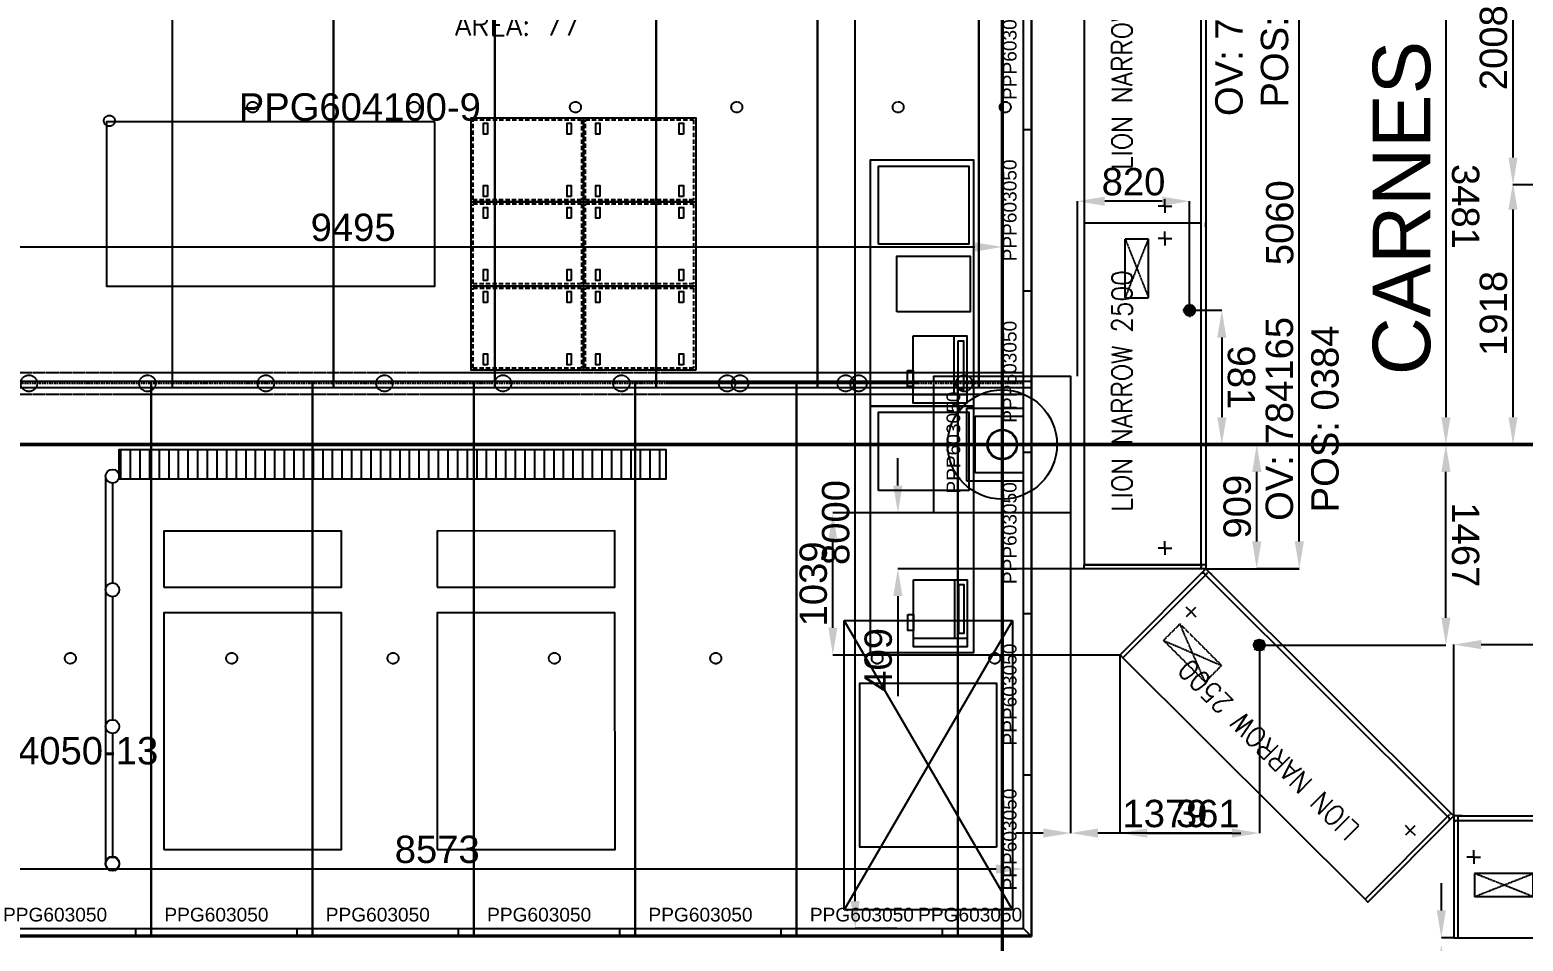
# Model space of a CAD drawing. Header units: millimetres. Extents: x 1478096 to 1808313, y 619971 to 762366.
# Drawn here: x 1532534 to 1543454, y 662193 to 668856 of the extents above; entities that cross this region are included whole.
import ezdxf
from ezdxf.enums import TextEntityAlignment as Align

# ---------------------------------------------------------------- set-up
doc = ezdxf.new("R2010")
doc.units = ezdxf.units.MM
doc.header["$LTSCALE"] = 10
for name, pattern in [('ACAD_ISO10W100', [18, 12, -3, 0, -3]), ('CENTERX2', [4, 2.5, -0.5, 0.5, -0.5]), ('CONTINOUS', [0]), ('DASHED', [0.75, 0.5, -0.25]), ('LZII PM01$0$ME-PM01$0$HIDDEN2', [4.7625, 3.175, -1.5875]), ('RE-PLANTABASE(XREF)$0$LJ-PLANTA BASE(XREF)$0$SE-COME$0$LR-COME$0$SJ-COME-WC$0$HIDDEN', [0.19685, 0.11811, -0.07874]), ('TRATTEGGIATA', [0.75, 0.5, -0.25]), ('TRATTEGGIATA2', [0.375, 0.25, -0.125])]:
    doc.linetypes.add(name, pattern=pattern)
for name, color, linetype in [('0_Estructura', 251, 'Continuous'), ('BANCHI', 3, 'Continuous'), ('COSTAN-CAM-COTAS', 7, 'Continuous'), ('COSTAN-CAM-EJES', 251, 'CENTERX2'), ('COSTAN-CAM-LAT NUM', 6, 'Continuous'), ('COSTAN-CAM-LATERALES', 5, 'Continuous'), ('COSTAN-CAM-PIL-AISLACION', 45, 'Continuous'), ('COSTAN-CAM-TECHOS', 1, 'DASHED'), ('COSTAN-CAM-TECHOS NOMENCLATURAS', 7, 'Continuous'), ('COSTAN-CAM-TECHOS-60', 1, 'Continuous'), ('COSTAN-EXH-COTAS', 7, 'Continuous'), ('COSTAN-EXH-Desagues', 1, 'Continuous'), ('COSTAN-EXH-NOMENCLATURAS', 7, 'Continuous'), ('DC-ARQ-DEF GUARDARAIL', 7, 'CONTINOUS'), ('DC-ARQ-EQUIP. PREP.', 30, 'Continuous'), ('DC-ARQ-TEXTOS', 7, 'Continuous'), ('DESAGUE MAQUINA', 3, 'Continuous'), ('DESAGUE PISO', 7, 'TRATTEGGIATA'), ('GABINETE', 1, 'Continuous'), ('GOP', 1, 'Continuous'), ('LATERALES', 3, 'Continuous'), ('LZII PM01$0$A-Eq. Comestibles', 252, 'Continuous'), ('QUADRO_ELETTRICO', 8, 'Continuous'), ('TESTI20', 3, 'Continuous'), ('TETTO', 3, 'TRATTEGGIATA'), ('W-section count', 250, 'Continuous'), ('ZZCOSTAN-CAM-NOMENCLATURAS', 7, 'Continuous')]:
    doc.layers.add(name, color=color, linetype=linetype)
doc.layers.add('COSTAN-CAM-VIGA T', color=7, linetype='Continuous', plot=False)
doc.styles.add('costan', font='ARIAL.TTF')
doc.styles.add('HEAD', font='ARIAL.TTF', dxfattribs={"height": 0.6})
doc.styles.get("Standard").update_dxf_attribs({"font": 'ARIAL.TTF'})
doc.styles.add('TESTI15', font='romans.shx', dxfattribs={"width": 0.9, "height": 1.5})
doc.dimstyles.new('COSTAN-DESAGUES', dxfattribs={"dimtxt": 200, "dimasz": 200, "dimexe": 0, "dimexo": 0, "dimgap": 40, "dimtad": 1, "dimdec": 0, "dimzin": 0, "dimdsep": 46, "dimtxsty": 'costan', "dimblk1": 'ARCHTICK', "dimblk2": 'ARCHTICK', "dimcen": 0, "dimclrd": 256, "dimclre": 256, "dimclrt": 256, "dimadec": 0, "dimazin": 0, "dimtfac": 1, "dimtdec": 0, "dimtofl": 0, "dimtmove": 0, "dimatfit": 3, "dimfxl": 0, "dimtolj": 1, "dimtzin": 0, "dimarcsym": 0})
doc.dimstyles.new('COSTAN-MM-100', dxfattribs={"dimtxt": 200, "dimasz": 200, "dimexe": 0, "dimexo": 0, "dimgap": 40, "dimtad": 1, "dimdec": 0, "dimzin": 0, "dimdsep": 46, "dimtxsty": 'costan', "dimblk1": 'ARCHTICK', "dimblk2": 'ARCHTICK', "dimcen": 0, "dimclrd": 256, "dimclre": 256, "dimclrt": 256, "dimadec": 0, "dimazin": 0, "dimtfac": 1, "dimtdec": 0, "dimtofl": 0, "dimtmove": 0, "dimatfit": 3, "dimfxl": 0, "dimtolj": 1, "dimtzin": 0, "dimarcsym": 0})

# ---------------------------------------------------------------- blocks, each defined once
blk = doc.blocks.new('RE-PLANTABASE(XREF)$0$LJ-PLANTA BASE(XREF)$0$SE-COME$0$LR-COME$0$A$C5B884240')
at = {"linetype": 'RE-PLANTABASE(XREF)$0$LJ-PLANTA BASE(XREF)$0$SE-COME$0$LR-COME$0$SJ-COME-WC$0$HIDDEN', "ltscale": 60}
blk.add_lwpolyline([(-2.1156, 0), (-2.1156, -1.2312), (0, -1.2312), (0, 0)], close=True, dxfattribs=at)
at = {"ltscale": 200}
blk.add_lwpolyline([(-1.6578, -0.1156), (-1.6578, -1.1156), (-0.4578, -1.1156), (-0.4578, -0.1156)], close=True, dxfattribs=at)
blk = doc.blocks.new('RE-PLANTABASE(XREF)$0$LJ-PLANTA BASE(XREF)$0$SE-COME$0$LR-COME$0$B26')
for p, q in [((-0.182, -0.394), (-0.182, 0)), ((-0.182, -0.092), (0.245, -0.092))]:
    blk.add_line(p, q)
for points in [[(0.245, -0.394), (0.245, 0), (-0.245, 0), (-0.245, -0.394)], [(0.21, -0.063), (0.21, -0.025), (-0.146, -0.025), (-0.146, -0.063)], [(-0.008, -0.434), (-0.008, -0.394), (-0.125, -0.394), (-0.125, -0.434)]]:
    blk.add_lwpolyline(points, close=True)
blk = doc.blocks.new('*D162')
at = {"layer": 'COSTAN-CAM-COTAS', "lineweight": -2, "transparency": 16777216}
blk.add_line((1531427, 662721), (1539600, 662721), dxfattribs=at)
at = {"layer": 'COSTAN-CAM-COTAS', "transparency": 16777216}
for points in [[(1531427, 662754), (1531427, 662687), (1531227, 662721)], [(1539600, 662754), (1539600, 662687), (1539800, 662721)]]:
    blk.add_solid(points, dxfattribs=at)
at = {"layer": 'Defpoints', "color": 0, "transparency": 16777216}
for p in [(1531227, 662721, 112422), (1539800, 662721, 112422), (1539800, 662721)]:
    blk.add_point(p, dxfattribs=at)
at = {"layer": 'COSTAN-CAM-COTAS', "transparency": 16777216, "insert": (1535513, 662863), "char_height": 200, "attachment_point": 5, "style": 'costan'}
blk.add_mtext('\\A1;8573', dxfattribs=at)
blk = doc.blocks.new('_ARCHTICK')
at = {"color": 0, "linetype": 'ByBlock', "const_width": 0.15}
blk.add_lwpolyline([(-0.5, -0.5), (0.5, 0.5)], dxfattribs=at)
blk = doc.blocks.new('*D163')
at = {"layer": 'COSTAN-CAM-COTAS', "lineweight": -2, "transparency": 16777216}
for p, q in [((1538873, 670286), (1538570, 670286)), ((1538570, 662486), (1538570, 670086)), ((1538873, 662286), (1538570, 662286))]:
    blk.add_line(p, q, dxfattribs=at)
at = {"layer": 'COSTAN-CAM-COTAS', "transparency": 16777216}
for points in [[(1538536, 670086), (1538603, 670086), (1538570, 670286)], [(1538536, 662486), (1538603, 662486), (1538570, 662286)]]:
    blk.add_solid(points, dxfattribs=at)
at = {"layer": 'Defpoints', "color": 0, "transparency": 16777216}
for p in [(1538570, 670286), (1538873, 670286, 112422), (1538873, 662286, 112422)]:
    blk.add_point(p, dxfattribs=at)
at = {"layer": 'COSTAN-CAM-COTAS', "transparency": 16777216, "insert": (1538428, 665254), "char_height": 200, "attachment_point": 5, "rotation": 90, "style": 'costan'}
blk.add_mtext('\\A1;8000', dxfattribs=at)
blk = doc.blocks.new('COSTAN-CAM-PANEL-TECHO')
blk.add_lwpolyline([(0, 0), (1, 0), (1, 1), (0, 1)], close=True)
blk = doc.blocks.new('COSTAN-CAM-VIGA T')
at = {"color": 1, "linetype": 'DASHED'}
for p, q in [((0, 80), (2600, 80)), ((0, -80), (2600, -80))]:
    blk.add_line(p, q, dxfattribs=at)
at = {"color": 90, "linetype": 'ACAD_ISO10W100', "ltscale": 0.1}
blk.add_line((0, 0), (2600, 0), dxfattribs=at)
at = {"color": 1, "linetype": 'DASHED'}
for centre in [(433, 0), (1300, 0), (2167, 0)]:
    blk.add_circle(centre, 60, dxfattribs=at)
blk = doc.blocks.new('*D216')
at = {"layer": 'COSTAN-CAM-PIL-AISLACION', "lineweight": -2, "transparency": 16777216}
for p, q in [((1530150, 666605), (1530150, 667269)), ((1530350, 667269), (1539445, 667269)), ((1539645, 666605), (1539645, 667269))]:
    blk.add_line(p, q, dxfattribs=at)
at = {"layer": 'COSTAN-CAM-PIL-AISLACION', "transparency": 16777216}
for points in [[(1530350, 667302), (1530350, 667235), (1530150, 667269)], [(1539445, 667302), (1539445, 667235), (1539645, 667269)]]:
    blk.add_solid(points, dxfattribs=at)
at = {"layer": 'Defpoints', "color": 0, "transparency": 16777216}
for p in [(1539645, 667269), (1530150, 666605), (1539645, 666605)]:
    blk.add_point(p, dxfattribs=at)
at = {"layer": 'COSTAN-CAM-PIL-AISLACION', "transparency": 16777216, "insert": (1534898, 667411), "char_height": 200, "attachment_point": 5, "style": 'costan'}
blk.add_mtext('\\A1;9495', dxfattribs=at)
blk = doc.blocks.new('LI_TL1_N_375')
at = {"layer": 'DESAGUE MAQUINA'}
for p, q in [((122, -590), (122, -540)), ((3635, -590), (3635, -540)), ((122, -590), (72, -590)), ((122, -590), (122, -640)), ((122, -590), (172, -590)), ((3635, -590), (3585, -590)), ((3635, -590), (3635, -640)), ((3635, -590), (3685, -590))]:
    blk.add_line(p, q, dxfattribs=at)
at = {"layer": 'DESAGUE PISO'}
for p, q in [((1875, -720), (1875, -820)), ((1925, -770), (1825, -770))]:
    blk.add_line(p, q, dxfattribs=at)
at = {"layer": 'GABINETE'}
for p, q in [((3750, 0), (0, 0)), ((0, 0), (0, -855)), ((0, -855), (3750, -855)), ((2500, -890), (0, -890))]:
    blk.add_line(p, q, dxfattribs=at)
at = {"layer": 'LATERALES', "color": 3, "linetype": 'ByBlock'}
blk.add_line((3750, -890), (0, -890), dxfattribs=at)
at = {"layer": 'LATERALES'}
blk.add_line((3720, -890), (3750, -890), dxfattribs=at)
at = {"layer": 'QUADRO_ELETTRICO', "linetype": 'TRATTEGGIATA2'}
for p, q in [((3200, -300), (3630, -300)), ((3200, -300), (3630, -470)), ((3630, -300), (3200, -470)), ((3200, -300), (3200, -470)), ((3630, -470), (3630, -300)), ((3200, -470), (3630, -470))]:
    blk.add_line(p, q, dxfattribs=at)
at = {"layer": 'TESTI20', "style": 'TESTI15', "width": 0.9}
blk.add_text('LION NARROW 3750', height=148, dxfattribs=at).set_placement((1887, -403), align=Align.MIDDLE)
blk = doc.blocks.new('LI_TL1_N_250')
at = {"layer": 'DESAGUE MAQUINA'}
for p, q in [((122, -590), (122, -540)), ((2385, -590), (2385, -540)), ((122, -590), (72, -590)), ((122, -590), (122, -640)), ((122, -590), (172, -590)), ((2385, -590), (2335, -590)), ((2385, -590), (2385, -640)), ((2385, -590), (2435, -590))]:
    blk.add_line(p, q, dxfattribs=at)
at = {"layer": 'DESAGUE PISO'}
for p, q in [((1860, -720), (1860, -820)), ((1910, -770), (1810, -770))]:
    blk.add_line(p, q, dxfattribs=at)
at = {"layer": 'GABINETE'}
for p, q in [((2500, 0), (0, 0)), ((0, 0), (0, -855)), ((0, -855), (2500, -855)), ((2500, -890), (0, -890))]:
    blk.add_line(p, q, dxfattribs=at)
at = {"layer": 'LATERALES'}
for p, q in [((2500, -890), (0, -890)), ((2470, -890), (2500, -890))]:
    blk.add_line(p, q, dxfattribs=at)
at = {"layer": 'QUADRO_ELETTRICO', "linetype": 'TRATTEGGIATA2'}
for p, q in [((1950, -300), (2380, -300)), ((1950, -300), (2380, -470)), ((2380, -300), (1950, -470)), ((1950, -300), (1950, -470)), ((2380, -470), (2380, -300)), ((1950, -470), (2380, -470))]:
    blk.add_line(p, q, dxfattribs=at)
at = {"layer": 'TESTI20', "style": 'TESTI15', "width": 0.9}
blk.add_text('LION NARROW 2500', height=148, dxfattribs=at).set_placement((1271, -276), align=Align.MIDDLE)
blk = doc.blocks.new('*D490')
at = {"layer": 'COSTAN-EXH-COTAS', "lineweight": -2, "transparency": 16777216}
for p, q in [((1542856, 662418), (1542856, 662618)), ((1542948, 662218), (1542856, 662218)), ((1542856, 661968), (1542856, 661402))]:
    blk.add_line(p, q, dxfattribs=at)
at = {"layer": 'COSTAN-EXH-COTAS', "transparency": 16777216}
for points in [[(1542822, 662418), (1542889, 662418), (1542856, 662218)], [(1542822, 661968), (1542889, 661968), (1542856, 662168)]]:
    blk.add_solid(points, dxfattribs=at)
at = {"layer": 'Defpoints', "color": 0, "transparency": 16777216}
for p in [(1542948, 662218), (1542856, 662168), (1542856, 662168)]:
    blk.add_point(p, dxfattribs=at)
at = {"layer": 'COSTAN-EXH-COTAS', "transparency": 16777216, "insert": (1542713, 661585), "char_height": 200, "attachment_point": 5, "rotation": 90, "style": 'costan'}
blk.add_mtext('\\A1;50', dxfattribs=at)
blk = doc.blocks.new('*D486')
at = {"layer": 'COSTAN-EXH-COTAS', "lineweight": -2, "transparency": 16777216}
for p, q in [((1541135, 669976), (1541817, 669976)), ((1541817, 665116), (1541817, 669776)), ((1541135, 664916), (1541817, 664916))]:
    blk.add_line(p, q, dxfattribs=at)
at = {"layer": 'COSTAN-EXH-COTAS', "transparency": 16777216}
for points in [[(1541784, 669776), (1541851, 669776), (1541817, 669976)], [(1541784, 665116), (1541851, 665116), (1541817, 664916)]]:
    blk.add_solid(points, dxfattribs=at)
at = {"layer": 'Defpoints', "color": 0, "transparency": 16777216}
for p in [(1541135, 669976), (1541817, 669976), (1541135, 664916)]:
    blk.add_point(p, dxfattribs=at)
at = {"layer": 'COSTAN-EXH-COTAS', "transparency": 16777216, "insert": (1541675, 667446), "char_height": 200, "attachment_point": 5, "rotation": 90, "style": 'costan'}
blk.add_mtext('\\A1;5060', dxfattribs=at)
blk = doc.blocks.new('*D487')
at = {"layer": 'COSTAN-EXH-COTAS', "lineweight": -2, "transparency": 16777216}
for p, q in [((1542948, 663108), (1542948, 664361)), ((1543148, 664361), (1549058, 664361)), ((1549258, 663108), (1549258, 664361))]:
    blk.add_line(p, q, dxfattribs=at)
at = {"layer": 'COSTAN-EXH-COTAS', "transparency": 16777216}
for points in [[(1543148, 664395), (1543148, 664328), (1542948, 664361)], [(1549058, 664395), (1549058, 664328), (1549258, 664361)]]:
    blk.add_solid(points, dxfattribs=at)
at = {"layer": 'Defpoints', "color": 0, "transparency": 16777216}
for p in [(1549258, 664361), (1542948, 663108), (1549258, 663108)]:
    blk.add_point(p, dxfattribs=at)
at = {"layer": 'COSTAN-EXH-COTAS', "transparency": 16777216, "insert": (1546103, 664503), "char_height": 200, "attachment_point": 5, "style": 'costan'}
blk.add_mtext('\\A1;6310', dxfattribs=at)
blk = doc.blocks.new('*D488')
at = {"layer": 'COSTAN-EXH-COTAS', "lineweight": -2, "transparency": 16777216}
for p, q in [((1539145, 665324), (1538406, 665324)), ((1538406, 664485), (1538406, 665124)), ((1540506, 664285), (1538406, 664285))]:
    blk.add_line(p, q, dxfattribs=at)
at = {"layer": 'COSTAN-EXH-COTAS', "transparency": 16777216}
for points in [[(1538373, 665124), (1538439, 665124), (1538406, 665324)], [(1538373, 664485), (1538439, 664485), (1538406, 664285)]]:
    blk.add_solid(points, dxfattribs=at)
at = {"layer": 'Defpoints', "color": 0, "transparency": 16777216}
for p in [(1538406, 665324), (1539145, 665324), (1540506, 664285)]:
    blk.add_point(p, dxfattribs=at)
at = {"layer": 'COSTAN-EXH-COTAS', "transparency": 16777216, "insert": (1538264, 664805), "char_height": 200, "attachment_point": 5, "rotation": 90, "style": 'costan'}
blk.add_mtext('\\A1;1039', dxfattribs=at)
blk = doc.blocks.new('*D473')
at = {"layer": 'COSTAN-EXH-COTAS', "lineweight": -2, "transparency": 16777216}
for p, q in [((1540145, 665324), (1540145, 662983)), ((1540506, 664285), (1540506, 662983)), ((1539945, 662983), (1539745, 662983)), ((1540706, 662983), (1541390, 662983))]:
    blk.add_line(p, q, dxfattribs=at)
at = {"layer": 'COSTAN-EXH-COTAS', "transparency": 16777216}
for points in [[(1539945, 663017), (1539945, 662950), (1540145, 662983)], [(1540706, 663017), (1540706, 662950), (1540506, 662983)]]:
    blk.add_solid(points, dxfattribs=at)
at = {"layer": 'Defpoints', "color": 0, "transparency": 16777216}
for p in [(1540145, 665324), (1540506, 664285), (1540506, 662983)]:
    blk.add_point(p, dxfattribs=at)
at = {"layer": 'COSTAN-EXH-COTAS', "transparency": 16777216, "insert": (1541148, 663125), "char_height": 200, "attachment_point": 5, "style": 'costan'}
blk.add_mtext('\\A1;361', dxfattribs=at)
blk = doc.blocks.new('*D478')
at = {"layer": 'COSTAN-EXH-Desagues', "lineweight": -2, "transparency": 16777216}
for p, q in [((1541525, 664358), (1541525, 662983)), ((1541325, 662983), (1540345, 662983))]:
    blk.add_line(p, q, dxfattribs=at)
at = {"layer": 'COSTAN-EXH-Desagues', "transparency": 16777216}
for points in [[(1540345, 663017), (1540345, 662950), (1540145, 662983)], [(1541325, 663017), (1541325, 662950), (1541525, 662983)]]:
    blk.add_solid(points, dxfattribs=at)
at = {"layer": 'Defpoints', "color": 0, "transparency": 16777216}
for p in [(1541525, 664358), (1540145, 662983), (1540145, 662983)]:
    blk.add_point(p, dxfattribs=at)
at = {"layer": 'COSTAN-EXH-Desagues', "transparency": 16777216, "insert": (1540835, 663125), "char_height": 200, "attachment_point": 5, "style": 'costan'}
blk.add_mtext('\\A1;1379', dxfattribs=at)
blk = doc.blocks.new('*D479')
at = {"layer": 'COSTAN-EXH-Desagues', "lineweight": -2, "transparency": 16777216}
for p, q in [((1542889, 664558), (1542889, 665624)), ((1541525, 664358), (1542889, 664358))]:
    blk.add_line(p, q, dxfattribs=at)
at = {"layer": 'COSTAN-EXH-Desagues', "transparency": 16777216}
for points in [[(1542923, 665624), (1542856, 665624), (1542889, 665824)], [(1542923, 664558), (1542856, 664558), (1542889, 664358)]]:
    blk.add_solid(points, dxfattribs=at)
at = {"layer": 'Defpoints', "color": 0, "transparency": 16777216}
for p in [(1542889, 665824), (1542889, 665824), (1541525, 664358)]:
    blk.add_point(p, dxfattribs=at)
at = {"layer": 'COSTAN-EXH-Desagues', "transparency": 16777216, "insert": (1543032, 665091), "char_height": 200, "attachment_point": 5, "rotation": 270.0002, "style": 'costan'}
blk.add_mtext('\\A1;1467', dxfattribs=at)
blk = doc.blocks.new('*D481')
at = {"layer": 'COSTAN-EXH-Desagues', "lineweight": -2, "transparency": 16777216}
for p, q in [((1541015, 669306), (1542889, 669306)), ((1542889, 669106), (1542889, 666024))]:
    blk.add_line(p, q, dxfattribs=at)
at = {"layer": 'COSTAN-EXH-Desagues', "transparency": 16777216}
for points in [[(1542923, 669106), (1542856, 669106), (1542889, 669306)], [(1542923, 666024), (1542856, 666024), (1542889, 665824)]]:
    blk.add_solid(points, dxfattribs=at)
at = {"layer": 'Defpoints', "color": 0, "transparency": 16777216}
for p in [(1541015, 669306), (1542889, 665824), (1542889, 665824)]:
    blk.add_point(p, dxfattribs=at)
at = {"layer": 'COSTAN-EXH-Desagues', "transparency": 16777216, "insert": (1543032, 667565), "char_height": 200, "attachment_point": 5, "rotation": 270.0002, "style": 'costan'}
blk.add_mtext('\\A1;3481', dxfattribs=at)
blk = doc.blocks.new('COSTAN-REFERENCIA DE DESAGÜES')
at = {"layer": 'COSTAN-EXH-Desagues'}
blk.add_hatch(color=256, dxfattribs=at).paths.add_polyline_path([(40, 0, 1), (-40, 0, 1)])
blk.add_circle((0, 0), 40, dxfattribs=at)
blk = doc.blocks.new('*D482')
at = {"layer": 'COSTAN-EXH-Desagues', "lineweight": -2, "transparency": 16777216}
for p, q in [((1540815, 667603), (1540395, 667603)), ((1541015, 666806), (1541015, 667603))]:
    blk.add_line(p, q, dxfattribs=at)
at = {"layer": 'COSTAN-EXH-Desagues', "transparency": 16777216}
for points in [[(1540395, 667637), (1540395, 667570), (1540195, 667603)], [(1540815, 667637), (1540815, 667570), (1541015, 667603)]]:
    blk.add_solid(points, dxfattribs=at)
at = {"layer": 'Defpoints', "color": 0, "transparency": 16777216}
for p in [(1540195, 667603), (1540195, 667603), (1541015, 666806)]:
    blk.add_point(p, dxfattribs=at)
at = {"layer": 'COSTAN-EXH-Desagues', "transparency": 16777216, "insert": (1540605, 667745), "char_height": 200, "attachment_point": 5, "style": 'costan'}
blk.add_mtext('\\A1;820', dxfattribs=at)
blk = doc.blocks.new('*D483')
at = {"layer": 'COSTAN-EXH-Desagues', "lineweight": -2, "transparency": 16777216}
for p, q in [((1541015, 666806), (1541251, 666806)), ((1541251, 666606), (1541251, 666024))]:
    blk.add_line(p, q, dxfattribs=at)
at = {"layer": 'COSTAN-EXH-Desagues', "transparency": 16777216}
for points in [[(1541284, 666606), (1541217, 666606), (1541251, 666806)], [(1541284, 666024), (1541217, 666024), (1541251, 665824)]]:
    blk.add_solid(points, dxfattribs=at)
at = {"layer": 'Defpoints', "color": 0, "transparency": 16777216}
for p in [(1541015, 666806), (1541251, 665824), (1541251, 665824)]:
    blk.add_point(p, dxfattribs=at)
at = {"layer": 'COSTAN-EXH-Desagues', "transparency": 16777216, "insert": (1541393, 666315), "char_height": 200, "attachment_point": 5, "rotation": 270.0002, "style": 'costan'}
blk.add_mtext('\\A1;981', dxfattribs=at)
blk = doc.blocks.new('*D485')
at = {"layer": 'COSTAN-EXH-COTAS', "lineweight": -2, "transparency": 16777216}
for p, q in [((1541506, 665116), (1541506, 665624)), ((1541817, 664916), (1541506, 664916))]:
    blk.add_line(p, q, dxfattribs=at)
at = {"layer": 'COSTAN-EXH-COTAS', "transparency": 16777216}
for points in [[(1541473, 665624), (1541540, 665624), (1541506, 665824)], [(1541473, 665116), (1541540, 665116), (1541506, 664916)]]:
    blk.add_solid(points, dxfattribs=at)
at = {"layer": 'Defpoints', "color": 0, "transparency": 16777216}
for p in [(1541506, 665824), (1541506, 665824), (1541817, 664916)]:
    blk.add_point(p, dxfattribs=at)
at = {"layer": 'COSTAN-EXH-COTAS', "transparency": 16777216, "insert": (1541364, 665370), "char_height": 200, "attachment_point": 5, "rotation": 90, "style": 'costan'}
blk.add_mtext('\\A1;909', dxfattribs=at)
blk = doc.blocks.new('*D502')
at = {"layer": 'COSTAN-EXH-COTAS', "lineweight": -2, "transparency": 16777216}
for p, q in [((1538882, 665524), (1538882, 665724)), ((1539145, 665324), (1538882, 665324)), ((1540245, 664916), (1538882, 664916)), ((1538882, 664716), (1538882, 663985))]:
    blk.add_line(p, q, dxfattribs=at)
at = {"layer": 'COSTAN-EXH-COTAS', "transparency": 16777216}
for points in [[(1538848, 665524), (1538915, 665524), (1538882, 665324)], [(1538848, 664716), (1538915, 664716), (1538882, 664916)]]:
    blk.add_solid(points, dxfattribs=at)
at = {"layer": 'Defpoints', "color": 0, "transparency": 16777216}
for p in [(1539145, 665324), (1538882, 664916), (1540245, 664916)]:
    blk.add_point(p, dxfattribs=at)
at = {"layer": 'COSTAN-EXH-COTAS', "transparency": 16777216, "insert": (1538739, 664250), "char_height": 200, "attachment_point": 5, "rotation": 90, "style": 'costan'}
blk.add_mtext('\\A1;409', dxfattribs=at)
blk = doc.blocks.new('*D599')
at = {"layer": 'COSTAN-EXH-COTAS', "lineweight": -2, "transparency": 16777216}
for p, q in [((1544179, 669730), (1543380, 669730)), ((1543380, 669530), (1543380, 667922)), ((1544179, 667722), (1543380, 667722))]:
    blk.add_line(p, q, dxfattribs=at)
at = {"layer": 'COSTAN-EXH-COTAS', "transparency": 16777216}
for points in [[(1543347, 669530), (1543413, 669530), (1543380, 669730)], [(1543347, 667922), (1543413, 667922), (1543380, 667722)]]:
    blk.add_solid(points, dxfattribs=at)
at = {"layer": 'Defpoints', "color": 0, "transparency": 16777216}
for p in [(1544179, 669730), (1543380, 667722), (1544179, 667722)]:
    blk.add_point(p, dxfattribs=at)
at = {"layer": 'COSTAN-EXH-COTAS', "transparency": 16777216, "insert": (1543238, 668726), "char_height": 200, "attachment_point": 5, "rotation": 90, "style": 'costan'}
blk.add_mtext('\\A1;2008', dxfattribs=at)
blk = doc.blocks.new('*D593')
at = {"layer": 'COSTAN-EXH-COTAS', "lineweight": -2, "transparency": 16777216}
blk.add_line((1543380, 667542), (1543380, 666024), dxfattribs=at)
at = {"layer": 'COSTAN-EXH-COTAS', "transparency": 16777216}
for points in [[(1543347, 667542), (1543413, 667542), (1543380, 667742)], [(1543347, 666024), (1543413, 666024), (1543380, 665824)]]:
    blk.add_solid(points, dxfattribs=at)
at = {"layer": 'Defpoints', "color": 0, "transparency": 16777216}
for p in [(1543380, 667742), (1543380, 665824), (1543380, 665824)]:
    blk.add_point(p, dxfattribs=at)
at = {"layer": 'COSTAN-EXH-COTAS', "transparency": 16777216, "insert": (1543238, 666783), "char_height": 200, "attachment_point": 5, "rotation": 90, "style": 'costan'}
blk.add_mtext('\\A1;1918', dxfattribs=at)

msp = doc.modelspace()

# ---------------------------------------------------------------- hatches: boundary and pattern name
h = msp.add_hatch()
h.set_pattern_fill('_U', color=8, scale=40, angle=1440, style=0, pattern_type=2)
h.set_pattern_definition([(89.99955, (1479283.74, 659039.8), (70.38644, -0.00056), [])])
h.paths.add_polyline_path([(1533187.769, 665786.981), (1533187.767, 665571.081), (1537185.682, 665571.062), (1537185.684, 665786.962)])
at = {"layer": '0_Estructura'}
h = msp.add_hatch(dxfattribs=at)
h.set_pattern_fill('ANSI31', color=256, scale=2, angle=-180, style=0)
h.set_pattern_definition([(225, (3089100.119, 1202229.8797), (4.49012806, -4.49012806), [])])
h.paths.add_polyline_path([(1539535.049, 665824.186, 1), (1539755.049, 665824.186, 1)])
h.paths.add_polyline_path([(1539539.849, 665824.186, 1), (1539750.249, 665824.186, 1)], flags=16)

# ---------------------------------------------------------------- linework, layer by layer
at = {"color": 8}
for p, q in [((1533086.958, 665589.439), (1533086.81, 663762.026)), ((1533137.321, 665541.813), (1533137.254, 664812.47)), ((1533137.321, 664711.581), (1533137.254, 663812.47)), ((1533086.884, 663761.3), (1533086.81, 662762.026)), ((1533137.321, 663711.581), (1533137.254, 662812.47))]:
    msp.add_line(p, q, dxfattribs=at)
at = {"extrusion": (5.01097e-05, 3.19448e-06, 1)}
for points in [[(1536582.136, 667598.4), (1535761.26, 667598.387), (1535761.251, 668213.592), (1536582.126, 668213.605)], [(1537403.011, 667598.412), (1536582.136, 667598.4), (1536582.126, 668213.605), (1537403.002, 668213.617)], [(1535881.253, 668093.594), (1535851.253, 668093.594), (1535851.252, 668173.594), (1535881.252, 668173.594)], [(1536492.128, 668093.603), (1536462.128, 668093.603), (1536462.127, 668173.603), (1536492.127, 668173.603)], [(1536702.128, 668093.606), (1536672.128, 668093.606), (1536672.127, 668173.606), (1536702.127, 668173.606)], [(1537313.004, 668093.616), (1537283.004, 668093.615), (1537283.002, 668173.615), (1537313.002, 668173.616)], [(1535881.26, 667638.389), (1535851.26, 667638.389), (1535851.258, 667718.389), (1535881.258, 667718.389)], [(1536492.135, 667638.398), (1536462.135, 667638.398), (1536462.134, 667718.398), (1536492.134, 667718.398)], [(1536702.135, 667638.402), (1536672.135, 667638.401), (1536672.134, 667718.401), (1536702.134, 667718.402)], [(1537313.01, 667638.411), (1537283.01, 667638.41), (1537283.009, 667718.41), (1537313.009, 667718.411)], [(1536582.145, 666983.195), (1535761.27, 666983.183), (1535761.26, 667598.387), (1536582.136, 667598.4)], [(1535881.262, 667478.389), (1535851.262, 667478.389), (1535851.261, 667558.389), (1535881.261, 667558.389)], [(1536492.137, 667478.398), (1536462.137, 667478.398), (1536462.136, 667558.398), (1536492.136, 667558.398)], [(1537403.02, 666983.207), (1536582.145, 666983.195), (1536582.136, 667598.4), (1537403.011, 667598.412)], [(1536702.137, 667478.402), (1536672.137, 667478.401), (1536672.136, 667558.401), (1536702.136, 667558.402)], [(1537313.013, 667478.411), (1537283.013, 667478.41), (1537283.012, 667558.41), (1537313.012, 667558.411)], [(1535881.269, 667023.184), (1535851.269, 667023.184), (1535851.268, 667103.184), (1535881.268, 667103.184)], [(1536492.144, 667023.194), (1536462.144, 667023.193), (1536462.143, 667103.193), (1536492.143, 667103.194)], [(1536702.144, 667023.197), (1536672.144, 667023.196), (1536672.143, 667103.196), (1536702.143, 667103.197)], [(1537313.02, 667023.206), (1537283.02, 667023.205), (1537283.019, 667103.205), (1537313.019, 667103.206)], [(1536582.154, 666367.99), (1535761.279, 666367.978), (1535761.27, 666983.183), (1536582.145, 666983.195)], [(1535881.271, 666863.184), (1535851.271, 666863.184), (1535851.27, 666943.184), (1535881.27, 666943.184)], [(1536492.147, 666863.194), (1536462.147, 666863.193), (1536462.146, 666943.193), (1536492.146, 666943.194)], [(1537403.03, 666368.002), (1536582.154, 666367.99), (1536582.145, 666983.195), (1537403.02, 666983.207)], [(1536702.147, 666863.197), (1536672.147, 666863.196), (1536672.146, 666943.196), (1536702.146, 666943.197)], [(1537313.022, 666863.206), (1537283.022, 666863.205), (1537283.021, 666943.205), (1537313.021, 666943.206)], [(1535881.278, 666407.98), (1535851.278, 666407.979), (1535851.277, 666487.979), (1535881.277, 666487.98)], [(1536492.154, 666407.989), (1536462.154, 666407.988), (1536462.152, 666487.988), (1536492.152, 666487.989)], [(1536702.154, 666407.992), (1536672.154, 666407.991), (1536672.152, 666487.991), (1536702.152, 666487.992)], [(1537313.029, 666408.001), (1537283.029, 666408.001), (1537283.028, 666488.001), (1537313.028, 666488.001)]]:
    msp.add_lwpolyline(points, close=True, dxfattribs=at)
at = {"linetype": 'LZII PM01$0$ME-PM01$0$HIDDEN2', "extrusion": (5.01097e-05, 3.19448e-06, 1)}
for points in [[(1536567.135, 667613.4), (1535776.26, 667613.388), (1535776.251, 668198.593), (1536567.127, 668198.604)], [(1537388.011, 667613.412), (1536597.135, 667613.4), (1536597.127, 668198.605), (1537388.002, 668198.617)], [(1536567.145, 666998.195), (1535776.269, 666998.183), (1535776.261, 667583.388), (1536567.136, 667583.4)], [(1537388.02, 666998.207), (1536597.145, 666998.195), (1536597.136, 667583.4), (1537388.011, 667583.412)], [(1536567.154, 666382.99), (1535776.279, 666382.978), (1535776.27, 666968.183), (1536567.145, 666968.195)], [(1537388.029, 666383.002), (1536597.154, 666382.99), (1536597.145, 666968.195), (1537388.021, 666968.207)]]:
    msp.add_lwpolyline(points, close=True, dxfattribs=at)
at = {"color": 8}
msp.add_lwpolyline([(1533187.767, 665571.092), (1533187.769, 665786.992), (1537185.684, 665786.962), (1537185.682, 665571.062)], close=True, dxfattribs=at)
for centre in [(1533137.323, 665592.257), (1533137.323, 664762.026), (1533137.323, 663762.026), (1533137.323, 662762.026)]:
    msp.add_circle(centre, 50.444, dxfattribs=at)
at = {"layer": '0_Estructura'}
for p, q in [((1539645.049, 665680.495), (1539645.049, 665967.877)), ((1539501.358, 665824.186), (1539788.74, 665824.186))]:
    msp.add_line(p, q, dxfattribs=at)
msp.add_lwpolyline([(1540145.049, 665324.186), (1539145.049, 665324.186), (1539145.049, 666324.186), (1540145.049, 666324.186)], close=True, dxfattribs=at)
for radius in [400, 110, 105.2]:
    msp.add_circle((1539645.049, 665824.186), radius, dxfattribs=at)
at = {"layer": 'BANCHI'}
for p, q in [((1541099.779, 664945.67), (1541099.779, 664930.67)), ((1541131.312, 664869.703), (1541120.689, 664880.294)), ((1542901.705, 663104.567), (1542912.327, 663093.976)), ((1542977.662, 663073.17), (1542962.662, 663073.17))]:
    msp.add_line(p, q, dxfattribs=at)
for points in [[(1541134.779, 664945.67), (1541134.779, 664915.67, 1.330334442), (1541134.779, 664915.67), (1540244.779, 664915.67), (1540244.779, 664945.67)], [(1541156.024, 664894.489), (1541134.779, 664915.67, -1.330334442), (1541134.779, 664915.67), (1540506.39, 664285.41), (1540527.635, 664264.229)], [(1542926.417, 663129.352), (1542947.662, 663108.17, 1.330334442), (1542947.662, 663108.17), (1542319.273, 662477.91), (1542298.028, 662499.092)], [(1542977.662, 663108.17), (1542947.662, 663108.17, -1.330334442), (1542947.662, 663108.17), (1542947.662, 662218.17), (1542977.662, 662218.17)]]:
    msp.add_lwpolyline(points, format="xyb", dxfattribs=at)
for centre, start, end in [((1541084.779, 664930.67), 270, 0), ((1541110.099, 664869.672), 45.0851907, 135.0851907), ((1542901.737, 663083.353), 315.0851907, 45.0851907), ((1542962.662, 663058.17), 90, 180)]:
    msp.add_arc(centre, 15, start, end, dxfattribs=at)
at = {"layer": 'COSTAN-CAM-EJES', "const_width": 25}
for points in [[(1539645.049, 619983.43), (1539645.049, 762353.176)], [(1478108.728, 665824.186), (1676824.92, 665824.186)]]:
    msp.add_lwpolyline(points, dxfattribs=at)
at = {"layer": 'COSTAN-CAM-LATERALES'}
for p, q in [((1539799.945, 662286.184), (1539799.945, 670285.941)), ((1539859.945, 670345.941), (1539859.945, 662226.17)), ((1539859.945, 668256.914), (1539859.945, 662226.17)), ((1539859.945, 668126.17), (1539799.945, 668126.17)), ((1539859.945, 666946.17), (1539799.945, 666946.17)), ((1539386.371, 665557.43), (1539386.371, 666091.006)), ((1539386.371, 666091.006), (1539794.945, 666091.006)), ((1539446.371, 665617.43), (1539446.371, 666031.006)), ((1539446.371, 666031.006), (1539794.945, 666031.006)), ((1539859.945, 665766.17), (1539799.945, 665766.17)), ((1539794.945, 665617.43), (1539446.371, 665617.43)), ((1539794.945, 665557.43), (1539386.371, 665557.43)), ((1539859.945, 664586.17), (1539799.945, 664586.17)), ((1539859.945, 663406.17), (1539799.945, 663406.17)), ((1525160.031, 662226.17), (1539859.945, 662226.184)), ((1525220.031, 662286.171), (1539799.945, 662286.184)), ((1533308.432, 662226.17), (1533308.432, 662286.17)), ((1534488.432, 662226.17), (1534488.432, 662286.17)), ((1535668.432, 662226.17), (1535668.432, 662286.17)), ((1536848.432, 662226.17), (1536848.432, 662286.17)), ((1538028.432, 662226.17), (1538028.432, 662286.17)), ((1539208.432, 662226.17), (1539208.432, 662286.17)), ((1539859.945, 662226.17), (1539799.945, 662286.184))]:
    msp.add_line(p, q, dxfattribs=at)
at = {"layer": 'COSTAN-CAM-TECHOS'}
for centre in [(1534163.665, 668291.056), (1535343.665, 668291.056), (1536523.665, 668291.056), (1537703.665, 668291.056), (1538883.665, 668291.056), (1539666.805, 668291.056), (1533115.46, 668191.056), (1532830.032, 664261.297), (1534010.032, 664261.297), (1535190.032, 664261.297), (1536370.032, 664261.297), (1537550.032, 664261.297), (1538730.032, 664261.297), (1539589.989, 664261.297)]:
    msp.add_circle(centre, 40, dxfattribs=at)
at = {"layer": 'COSTAN-CAM-TECHOS-60'}
msp.add_line((1532443.665, 666241.056), (1533573.665, 666241.056), dxfattribs=at)
at = {"layer": 'COSTAN-EXH-Desagues'}
for p, q in [((1540195.049, 666324.186, 0.034), (1540195.049, 667603.208)), ((1540145.049, 665324.186), (1540145.049, 663033.247))]:
    msp.add_line(p, q, dxfattribs=at)
at = {"layer": 'DC-ARQ-DEF GUARDARAIL'}
msp.add_circle((1533137.323, 662757.026), 50.444, dxfattribs=at)
at = {"layer": 'DC-ARQ-EQUIP. PREP.'}
for p, q in [((1539719.592, 662422.179), (1538488.392, 664537.779)), ((1539719.592, 664537.779), (1538488.392, 662422.179))]:
    msp.add_line(p, q, dxfattribs=at)
for points in [[(1535495.003, 668183.183), (1533095.003, 668183.183), (1533095.003, 666983.183), (1535495.003, 666983.183)], [(1538678.371, 666103.812), (1539438.371, 666103.812), (1539438.371, 667903.812), (1538678.371, 667903.812)], [(1538741.021, 667288.333), (1538741.021, 667860.333), (1539401.021, 667860.333), (1539401.021, 667288.333)], [(1538875.196, 666794.275), (1538875.196, 667200.612), (1539410.391, 667200.612), (1539410.391, 666794.275)], [(1538678.371, 664303.812), (1539438.371, 664303.812), (1539438.371, 666103.812), (1538678.371, 666103.812)], [(1538678.371, 664303.812), (1539438.371, 664303.812), (1539438.371, 666103.812), (1538678.371, 666103.812)], [(1538741.019, 665488.333), (1538741.019, 666060.333), (1539401.019, 666060.333), (1539401.019, 665488.333)]]:
    msp.add_lwpolyline(points, close=True, dxfattribs=at)
at = {"layer": 'GOP'}
for p, q in [((1541094.779, 664945.67), (1540244.779, 664945.67)), ((1541099.779, 664945.67), (1540244.779, 664945.67)), ((1541131.312, 664869.703), (1540527.635, 664264.229)), ((1541127.781, 664866.162), (1540527.635, 664264.229)), ((1542901.705, 663104.567), (1542298.028, 662499.092)), ((1542898.175, 663101.026), (1542298.028, 662499.092)), ((1542977.662, 663073.17), (1542977.662, 662218.17)), ((1542977.662, 663068.17), (1542977.662, 662218.17))]:
    msp.add_line(p, q, dxfattribs=at)
at = {"layer": 'LZII PM01$0$A-Eq. Comestibles', "extrusion": (-1.83293e-06, 5.01097e-05, 1)}
for points in [[(1533513.035, 664781.935), (1534813.035, 664781.955), (1534813.028, 665191.955), (1533513.028, 665191.935)], [(1535513.035, 664781.966), (1536813.035, 664781.985), (1536813.028, 665191.985), (1535513.028, 665191.966)], [(1533513.064, 662863.748), (1534813.064, 662863.767), (1534813.037, 664593.767), (1533513.037, 664593.748)], [(1535513.064, 662863.778), (1536813.064, 662863.798), (1536813.037, 664593.798), (1535513.037, 664593.778)]]:
    msp.add_lwpolyline(points, close=True, dxfattribs=at)
at = {"layer": 'TETTO'}
for p, q in [((1541134.779, 664945.67), (1541094.779, 664945.67)), ((1541156.024, 664894.489), (1541127.781, 664866.162)), ((1542926.417, 663129.352), (1542898.175, 663101.026)), ((1542977.662, 663108.17), (1542977.662, 663068.17))]:
    msp.add_line(p, q, dxfattribs=at)

# ---------------------------------------------------------------- block references
at = {"layer": 'COSTAN-CAM-TECHOS-60'}
for p, xscale, yscale in [((1533573.665, 666241.056), 1180, 4100), ((1534753.665, 666241.056), 1180, 4100), ((1535933.665, 666241.056), 1180, 4100), ((1537113.665, 666241.056), 1180, 4100), ((1538293.665, 666241.056), 1180, 4100), ((1539473.665, 666241.056), 386.2803560500033, 4100), ((1532240.032, 662236.297), 1180, 4050), ((1533420.032, 662236.297), 1180, 4050), ((1534600.032, 662236.297), 1180, 4050), ((1535780.032, 662236.297), 1180, 4050), ((1536960.032, 662236.297), 1180, 4050), ((1538140.032, 662236.297), 1180, 4050), ((1539320.032, 662236.297), 539.9133219528012, 4050)]:
    msp.add_blockref('COSTAN-CAM-PANEL-TECHO', p, dxfattribs=dict(at, xscale=xscale, yscale=yscale))
at = {"layer": 'COSTAN-CAM-VIGA T', "rotation": 1.556088466247184e-12}
for p in [(1531227.031, 666271.736), (1533827.031, 666271.736), (1536427.031, 666271.736)]:
    msp.add_blockref('COSTAN-CAM-VIGA T', p, dxfattribs=at)
at = {"layer": 'COSTAN-CAM-VIGA T'}
msp.add_blockref('COSTAN-CAM-VIGA T', (1537199.945, 666271.736), dxfattribs=at)
at = {"layer": 'COSTAN-EXH-Desagues'}
for p in [(1541014.779, 666805.67), (1541524.518, 664357.635)]:
    msp.add_blockref('COSTAN-REFERENCIA DE DESAGÜES', p, dxfattribs=at)
at = {"layer": 'DC-ARQ-EQUIP. PREP.', "extrusion": (0, 0, -1), "xscale": 1000, "yscale": 1000, "rotation": 90}
for name, p, zscale in [('RE-PLANTABASE(XREF)$0$LJ-PLANTA BASE(XREF)$0$SE-COME$0$LR-COME$0$B26', (-1539386.462, 666372.863), -999.9999999999999), ('RE-PLANTABASE(XREF)$0$LJ-PLANTA BASE(XREF)$0$SE-COME$0$LR-COME$0$B26', (-1539389.415, 664589.729), -1000), ('RE-PLANTABASE(XREF)$0$LJ-PLANTA BASE(XREF)$0$SE-COME$0$LR-COME$0$A$C5B884240', (-1539719.592, 664537.779), -999.9999999999999)]:
    msp.add_blockref(name, p, dxfattribs=dict(at, zscale=zscale))
at = {"layer": 'ZZCOSTAN-CAM-NOMENCLATURAS'}
for name, p, rotation in [('LI_TL1_N_250', (1540244.779, 667445.67), 89.99999999999999), ('LI_TL1_N_250', (1540244.779, 664945.67), 89.99999999999999), ('LI_TL1_N_250', (1542298.028, 662499.092), 135.0851907409561), ('LI_TL1_N_375', (1546727.662, 662218.17), 180)]:
    msp.add_blockref(name, p, dxfattribs=dict(at, rotation=rotation))

# ---------------------------------------------------------------- texts
at = {"layer": 'COSTAN-CAM-LAT NUM', "char_height": 100, "attachment_point": 5, "rotation": 90, "style": 'costan'}
for insert in [(1539699.945, 668716.17), (1539699.945, 667536.17), (1539699.945, 666356.17), (1539288.375, 665838.426), (1539699.945, 665176.17), (1539699.945, 663996.17), (1539699.945, 662936.216)]:
    msp.add_mtext('PPP603050', dxfattribs=dict(at, insert=insert))
at = {"layer": 'COSTAN-CAM-LAT NUM', "color": 1, "char_height": 100, "attachment_point": 5, "style": 'costan'}
for insert in [(1532718.432, 662386.17), (1533898.432, 662386.17), (1535078.432, 662386.17), (1536258.432, 662386.17), (1537438.432, 662386.17), (1538618.432, 662386.17), (1539410.431, 662386.17)]:
    msp.add_mtext('PPG603050', dxfattribs=dict(at, insert=insert))
at = {"layer": 'COSTAN-CAM-TECHOS NOMENCLATURAS', "char_height": 200, "attachment_point": 5, "style": 'costan'}
for s, insert in [('PPG604100-9', (1534946.805, 668291.056)), ('PPG604050-13', (1532509.989, 663584.093))]:
    msp.add_mtext(s, dxfattribs=dict(at, insert=insert))
at = {"layer": 'COSTAN-EXH-NOMENCLATURAS', "char_height": 200, "attachment_point": 5, "rotation": 90, "style": 'costan'}
for s, insert in [('OV: 784165\\PPOS: 0500', (1541470.653, 668971.392)), ('OV: 784165\\PPOS: 0384', (1541839.305, 666011.497))]:
    msp.add_mtext(s, dxfattribs=dict(at, insert=insert))
at = {"layer": 'DC-ARQ-TEXTOS', "insert": (1536556.361, 668814.567), "char_height": 200, "width": 6614.96635, "attachment_point": 9}
msp.add_mtext('{\\Fromans|c0;PREPARACIÓN PANADERIA\\P\\H0.75x;AREA: 77}', dxfattribs=at)
at = {"layer": 'W-section count', "style": 'HEAD'}
msp.add_text('CARNES', height=420, rotation=90, dxfattribs=at).set_placement((1542564.474, 667553.278, -112421.869), align=Align.MIDDLE)

# ---------------------------------------------------------------- dimensions: what is measured, and where the dimension line sits
at = {"layer": 'COSTAN-CAM-COTAS'}
dim = msp.add_linear_dim(base=(1538569.75, 670285.941), p1=(1538872.796, 662286.183, 112421.869), p2=(1538872.792, 670285.941, 112421.869), angle=90, dimstyle='COSTAN-MM-100', dxfattribs=at)
dim.commit()
dim.dimension.update_dxf_attribs({"geometry": '*D163', "text_midpoint": (1538569.75, 665254.04), "dimtype": 160})
dim = msp.add_linear_dim(base=(1539799.945, 662720.518), p1=(1531227.031, 662720.518, 112421.869), p2=(1539799.945, 662720.518, 112421.869), dimstyle='COSTAN-MM-100', dxfattribs=at)
dim.commit()
dim.dimension.update_dxf_attribs({"geometry": '*D162', "text_midpoint": (1535513.488, 662862.701)})
at = {"layer": 'COSTAN-CAM-PIL-AISLACION'}
dim = msp.add_linear_dim(base=(1539645.049, 667268.513), p1=(1530150.216, 666604.694), p2=(1539645.049, 666604.694), dimstyle='COSTAN-MM-100', override={"dimfxl": 0.18}, dxfattribs=at)
dim.commit()
dim.dimension.update_dxf_attribs({"geometry": '*D216', "text_midpoint": (1534897.632, 667410.627)})
at = {"layer": 'COSTAN-EXH-COTAS'}
for base, p1, p2, picture, middle in [((1541817.452, 669975.67), (1541134.779, 664915.67), (1541134.779, 669975.67), '*D486', (1541675.338, 667445.67)), ((1543379.955, 667721.721), (1544179.277, 669729.721), (1544179.277, 667721.721), '*D599', (1543237.84, 668725.721)), ((1543379.955, 665824.186), (1543379.955, 667742.241), (1543379.955, 665824.186), '*D593', (1543237.84, 666783.214)), ((1541506.296, 665824.172), (1541817.452, 664915.67), (1541506.296, 665824.172), '*D485', (1541364.182, 665369.921)), ((1538881.571, 664915.67), (1539145.049, 665324.186), (1540244.779, 664915.67), '*D502', (1538739.456, 664250.5)), ((1538405.93, 665324.186), (1540506.39, 664285.41), (1539145.049, 665324.186), '*D488', (1538263.747, 664804.798)), ((1542855.519, 662168.17), (1542947.662, 662218.17), (1542855.519, 662168.17), '*D490', (1542713.404, 661585.265))]:
    dim = msp.add_linear_dim(base=base, p1=p1, p2=p2, angle=90, dimstyle='COSTAN-MM-100', dxfattribs=at)
    dim.commit()
    dim.dimension.update_dxf_attribs({"geometry": picture, "text_midpoint": middle})
for base, p1, p2, picture, middle in [((1540506.39, 662983.247), (1540145.049, 665324.186), (1540506.39, 664285.41), '*D473', (1541147.959, 663125.43)), ((1549257.662, 664361.194), (1542947.662, 663108.17), (1549257.662, 663108.17), '*D487', (1546102.662, 664503.377))]:
    dim = msp.add_linear_dim(base=base, p1=p1, p2=p2, dimstyle='COSTAN-MM-100', dxfattribs=at)
    dim.commit()
    dim.dimension.update_dxf_attribs({"geometry": picture, "text_midpoint": middle})
at = {"layer": 'COSTAN-EXH-Desagues'}
for base, p1, p2, picture, middle in [((1542889.485, 665824.186), (1541014.779, 669305.67), (1542889.485, 665824.186), '*D481', (1543031.662, 667564.932)), ((1541250.663, 665824.186), (1541014.779, 666805.673), (1541250.663, 665824.186), '*D483', (1541392.776, 666314.93)), ((1542889.485, 665824.186), (1541524.518, 664357.635), (1542889.485, 665824.186), '*D479', (1543031.603, 665090.913))]:
    dim = msp.add_linear_dim(base=base, p1=p1, p2=p2, angle=90.0002105, dimstyle='COSTAN-DESAGUES', dxfattribs=at)
    dim.commit()
    dim.dimension.update_dxf_attribs({"geometry": picture, "text_midpoint": middle})
for base, p1, p2, picture, middle in [((1540195.049, 667603.208), (1541014.779, 666805.67), (1540195.049, 667603.208), '*D482', (1540604.914, 667745.322)), ((1540145.049, 662983.247), (1541524.518, 664357.635), (1540145.049, 662983.247), '*D478', (1540834.783, 663125.43))]:
    dim = msp.add_linear_dim(base=base, p1=p1, p2=p2, dimstyle='COSTAN-DESAGUES', dxfattribs=at)
    dim.commit()
    dim.dimension.update_dxf_attribs({"geometry": picture, "text_midpoint": middle})

doc.saveas('drawing.dxf')
